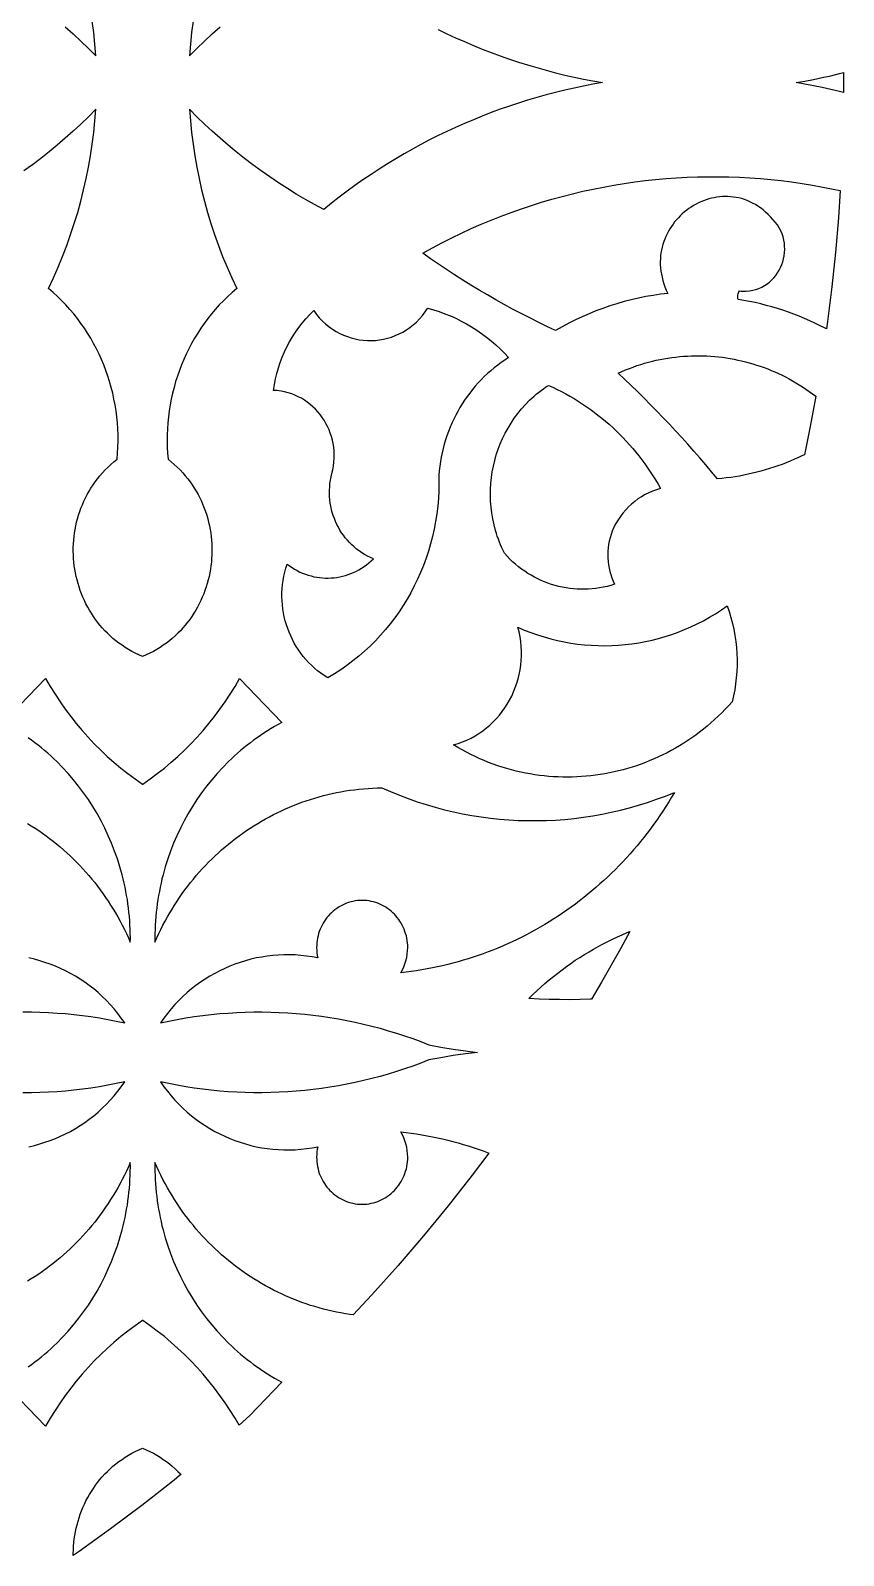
# Model space of a CAD drawing. Extents: x 1908 to 2928, y -299 to 721.
# Drawn here: x 2518.7 to 2602.6, y 59.5 to 216.8 of the extents above; entities that cross this region are included whole.
import ezdxf

# ---------------------------------------------------------------- set-up
doc = ezdxf.new("R2010")
doc.units = 0
doc.layers.add('BITMAP_LAYER', color=18, linetype='CONTINUOUS')

msp = doc.modelspace()

# ---------------------------------------------------------------- linework, layer by layer
at = {"layer": 'BITMAP_LAYER'}
for points in [[(2522.32, 217.16), (2523.13, 216.44), (2523.92, 215.7), (2524.71, 214.94), (2525.48, 214.17), (2525.38, 215.37), (2525.26, 216.57), (2525.11, 217.77)], [(2535.5, 217.77), (2535.35, 216.57), (2535.23, 215.37), (2535.13, 214.17), (2535.9, 214.94), (2536.68, 215.7), (2537.48, 216.44), (2538.29, 217.16)], [(2560.77, 216.9), (2561.67, 216.46), (2562.57, 216.04), (2563.48, 215.64), (2564.4, 215.25), (2565.32, 214.88), (2566.24, 214.52), (2567.17, 214.18), (2568.11, 213.85), (2569.05, 213.53), (2569.99, 213.24), (2570.94, 212.96), (2571.9, 212.69), (2572.85, 212.44), (2573.82, 212.2), (2574.78, 211.98), (2575.75, 211.78), (2576.73, 211.59), (2577.7, 211.42), (2576.73, 211.25), (2575.75, 211.06), (2574.78, 210.86), (2573.82, 210.64), (2572.85, 210.4), (2571.9, 210.15), (2570.94, 209.89), (2569.99, 209.61), (2569.05, 209.31), (2568.11, 209), (2567.17, 208.67), (2566.24, 208.32), (2565.32, 207.97), (2564.4, 207.59), (2563.48, 207.2), (2562.57, 206.8), (2561.67, 206.38), (2560.77, 205.95), (2559.89, 205.5), (2559, 205.03), (2558.13, 204.56), (2557.26, 204.06), (2556.39, 203.56), (2555.54, 203.03), (2554.69, 202.5), (2553.85, 201.95), (2553.02, 201.38), (2552.19, 200.8), (2551.38, 200.21), (2550.57, 199.6), (2549.77, 198.98), (2548.98, 198.34), (2548.02, 198.85), (2547.08, 199.38), (2546.15, 199.93), (2545.23, 200.5), (2544.32, 201.08), (2543.42, 201.69), (2542.54, 202.31), (2541.66, 202.95), (2540.8, 203.6), (2539.95, 204.28), (2539.12, 204.97), (2538.29, 205.68), (2537.48, 206.4), (2536.68, 207.14), (2535.9, 207.9), (2535.13, 208.68), (2535.23, 207.47), (2535.35, 206.27), (2535.5, 205.07), (2535.68, 203.88), (2535.89, 202.7), (2536.13, 201.52), (2536.39, 200.35), (2536.68, 199.18), (2537, 198.03), (2537.35, 196.88), (2537.72, 195.74), (2538.13, 194.61), (2538.55, 193.49), (2539.01, 192.38), (2539.49, 191.28), (2540, 190.19), (2539.53, 189.79), (2539.08, 189.37), (2538.64, 188.93), (2538.21, 188.49), (2537.8, 188.03), (2537.41, 187.56), (2537.03, 187.08), (2536.66, 186.59), (2536.31, 186.09), (2535.98, 185.58), (2535.66, 185.05), (2535.36, 184.52), (2535.07, 183.98), (2534.8, 183.43), (2534.55, 182.88), (2534.31, 182.31), (2534.09, 181.74), (2533.89, 181.16), (2533.7, 180.58), (2533.54, 179.99), (2533.39, 179.39), (2533.25, 178.79), (2533.14, 178.18), (2533.04, 177.57), (2532.96, 176.96), (2532.9, 176.34), (2532.86, 175.72), (2532.84, 175.09), (2532.83, 174.47), (2532.85, 173.84), (2532.88, 173.21), (2532.93, 172.58), (2533.26, 172.31), (2533.57, 172.04), (2533.87, 171.76), (2534.16, 171.47), (2534.44, 171.18), (2534.7, 170.88), (2534.95, 170.57), (2535.19, 170.25), (2535.41, 169.93), (2535.63, 169.6), (2535.83, 169.27), (2536.02, 168.93), (2536.2, 168.59), (2536.36, 168.24), (2536.52, 167.89), (2536.66, 167.54), (2536.79, 167.18), (2536.91, 166.82), (2537.01, 166.45), (2537.11, 166.09), (2537.19, 165.72), (2537.26, 165.35), (2537.32, 164.97), (2537.37, 164.6), (2537.41, 164.23), (2537.43, 163.85), (2537.45, 163.47), (2537.45, 163.1), (2537.44, 162.72), (2537.42, 162.35), (2537.39, 161.97), (2537.34, 161.6), (2537.29, 161.23), (2537.22, 160.86), (2537.15, 160.49), (2537.06, 160.13), (2536.96, 159.77), (2536.85, 159.41), (2536.73, 159.05), (2536.6, 158.7), (2536.46, 158.36), (2536.31, 158.01), (2536.14, 157.68), (2535.97, 157.34), (2535.78, 157.02), (2535.59, 156.69), (2535.38, 156.38), (2535.17, 156.07), (2534.94, 155.77), (2534.7, 155.47), (2534.45, 155.18), (2534.2, 154.9), (2533.93, 154.63), (2533.65, 154.36), (2533.36, 154.11), (2533.06, 153.86), (2532.75, 153.62), (2532.43, 153.39), (2532.1, 153.17), (2531.76, 152.96), (2531.41, 152.76), (2531.05, 152.58), (2530.68, 152.4), (2530.3, 152.24), (2529.92, 152.4), (2529.55, 152.58), (2529.19, 152.76), (2528.85, 152.96), (2528.51, 153.17), (2528.18, 153.39), (2527.86, 153.62), (2527.55, 153.86), (2527.25, 154.11), (2526.96, 154.36), (2526.68, 154.63), (2526.41, 154.9), (2526.15, 155.18), (2525.91, 155.47), (2525.67, 155.77), (2525.44, 156.07), (2525.23, 156.38), (2525.02, 156.69), (2524.82, 157.02), (2524.64, 157.34), (2524.46, 157.68), (2524.3, 158.01), (2524.15, 158.36), (2524.01, 158.7), (2523.88, 159.05), (2523.76, 159.41), (2523.65, 159.77), (2523.55, 160.13), (2523.46, 160.49), (2523.38, 160.86), (2523.32, 161.23), (2523.26, 161.6), (2523.22, 161.97), (2523.19, 162.35), (2523.17, 162.72), (2523.16, 163.1), (2523.16, 163.47), (2523.18, 163.85), (2523.2, 164.23), (2523.24, 164.6), (2523.29, 164.97), (2523.35, 165.35), (2523.42, 165.72), (2523.5, 166.09), (2523.59, 166.45), (2523.7, 166.82), (2523.82, 167.18), (2523.95, 167.54), (2524.09, 167.89), (2524.24, 168.24), (2524.41, 168.59), (2524.59, 168.93), (2524.78, 169.27), (2524.98, 169.6), (2525.19, 169.93), (2525.42, 170.25), (2525.66, 170.57), (2525.91, 170.88), (2526.17, 171.18), (2526.45, 171.47), (2526.74, 171.76), (2527.04, 172.04), (2527.35, 172.31), (2527.67, 172.58), (2527.73, 173.21), (2527.76, 173.84), (2527.78, 174.47), (2527.77, 175.09), (2527.75, 175.72), (2527.71, 176.34), (2527.65, 176.96), (2527.57, 177.57), (2527.47, 178.18), (2527.35, 178.79), (2527.22, 179.39), (2527.07, 179.99), (2526.9, 180.58), (2526.72, 181.16), (2526.52, 181.74), (2526.3, 182.31), (2526.06, 182.88), (2525.81, 183.43), (2525.54, 183.98), (2525.25, 184.52), (2524.95, 185.05), (2524.63, 185.58), (2524.3, 186.09), (2523.95, 186.59), (2523.58, 187.08), (2523.2, 187.56), (2522.81, 188.03), (2522.4, 188.49), (2521.97, 188.93), (2521.53, 189.37), (2521.08, 189.79), (2520.61, 190.19), (2521.12, 191.28), (2521.6, 192.38), (2522.05, 193.49), (2522.48, 194.61), (2522.88, 195.74), (2523.26, 196.88), (2523.61, 198.03), (2523.93, 199.18), (2524.22, 200.35), (2524.48, 201.52), (2524.72, 202.7), (2524.93, 203.88), (2525.11, 205.07), (2525.26, 206.27), (2525.38, 207.47), (2525.48, 208.68), (2524.71, 207.9), (2523.92, 207.14), (2523.13, 206.4), (2522.32, 205.68), (2521.49, 204.97), (2520.66, 204.28), (2519.81, 203.6), (2518.94, 202.95), (2518.07, 202.31)], [(2515.94, 145.44), (2520.31, 149.97), (2520.78, 149.15), (2521.28, 148.35), (2521.79, 147.57), (2522.33, 146.8), (2522.89, 146.05), (2523.47, 145.32), (2524.06, 144.61), (2524.68, 143.91), (2525.32, 143.24), (2525.98, 142.58), (2526.66, 141.94), (2527.35, 141.33), (2528.06, 140.74), (2528.79, 140.16), (2529.54, 139.61), (2530.3, 139.08), (2530.3, 139.08), (2530.3, 139.08), (2530.31, 139.08), (2530.31, 139.08), (2531.07, 139.61), (2531.82, 140.16), (2532.55, 140.74), (2533.26, 141.33), (2533.95, 141.94), (2534.63, 142.58), (2535.29, 143.24), (2535.92, 143.91), (2536.54, 144.61), (2537.14, 145.32), (2537.72, 146.05), (2538.28, 146.8), (2538.82, 147.57), (2539.33, 148.35), (2539.83, 149.15), (2540.3, 149.97), (2544.67, 145.44), (2544.29, 145.23), (2543.91, 145.02), (2543.54, 144.8), (2543.17, 144.57), (2542.81, 144.34), (2542.45, 144.1), (2542.1, 143.86), (2541.75, 143.61), (2541.41, 143.35), (2541.07, 143.09), (2540.74, 142.82), (2540.41, 142.54), (2540.09, 142.27), (2539.77, 141.98), (2539.46, 141.69), (2539.15, 141.4), (2538.56, 140.79), (2537.98, 140.17), (2537.43, 139.52), (2536.89, 138.86), (2536.39, 138.18), (2535.9, 137.48), (2535.44, 136.77), (2535, 136.04), (2534.59, 135.29), (2534.2, 134.54), (2533.83, 133.76), (2533.5, 132.98), (2533.18, 132.18), (2532.9, 131.37), (2532.64, 130.55), (2532.41, 129.72), (2532.3, 129.3), (2532.2, 128.87), (2532.11, 128.45), (2532.03, 128.02), (2531.95, 127.6), (2531.88, 127.17), (2531.81, 126.73), (2531.76, 126.3), (2531.71, 125.86), (2531.67, 125.43), (2531.63, 124.99), (2531.61, 124.55), (2531.59, 124.1), (2531.57, 123.66), (2531.57, 123.22), (2531.57, 122.77), (2531.77, 123.22), (2531.97, 123.66), (2532.18, 124.1), (2532.4, 124.53), (2532.63, 124.95), (2532.86, 125.38), (2533.1, 125.79), (2533.34, 126.2), (2533.6, 126.61), (2533.85, 127.01), (2534.12, 127.4), (2534.39, 127.79), (2534.67, 128.17), (2534.95, 128.55), (2535.24, 128.92), (2535.54, 129.29), (2535.84, 129.65), (2536.15, 130), (2536.46, 130.35), (2536.78, 130.69), (2537.1, 131.02), (2537.43, 131.35), (2537.77, 131.68), (2538.11, 131.99), (2538.45, 132.3), (2538.81, 132.6), (2539.16, 132.9), (2539.52, 133.19), (2539.89, 133.47), (2540.26, 133.75), (2540.63, 134.02), (2541.01, 134.28), (2541.39, 134.54), (2541.78, 134.79), (2542.17, 135.03), (2542.57, 135.27), (2542.97, 135.49), (2543.37, 135.71), (2543.78, 135.93), (2544.19, 136.13), (2544.61, 136.33), (2545.03, 136.52), (2545.45, 136.7), (2545.87, 136.88), (2546.3, 137.05), (2546.73, 137.21), (2547.17, 137.36), (2547.61, 137.5), (2548.05, 137.64), (2548.49, 137.77), (2548.94, 137.89), (2549.39, 138), (2549.84, 138.11), (2550.3, 138.2), (2550.75, 138.29), (2551.21, 138.37), (2551.67, 138.44), (2552.14, 138.5), (2552.6, 138.55), (2553.07, 138.6), (2553.54, 138.64), (2554.01, 138.66), (2554.48, 138.68), (2554.96, 138.69), (2555.86, 138.3), (2556.77, 137.93), (2557.68, 137.58), (2558.61, 137.26), (2559.53, 136.96), (2560.47, 136.69), (2561.41, 136.44), (2562.35, 136.22), (2563.29, 136.02), (2564.24, 135.84), (2565.2, 135.69), (2566.15, 135.57), (2567.11, 135.46), (2568.07, 135.39), (2569.03, 135.34), (2569.99, 135.31), (2570.95, 135.31), (2571.92, 135.33), (2572.88, 135.37), (2573.84, 135.44), (2574.8, 135.54), (2575.75, 135.66), (2576.71, 135.8), (2577.66, 135.97), (2578.61, 136.17), (2579.55, 136.39), (2580.49, 136.63), (2581.43, 136.9), (2582.36, 137.19), (2583.29, 137.51), (2584.21, 137.85), (2585.12, 138.21), (2584.83, 137.73), (2584.54, 137.24), (2584.24, 136.77), (2583.93, 136.3), (2583.62, 135.83), (2583.3, 135.37), (2582.98, 134.91), (2582.65, 134.47), (2582.32, 134.02), (2581.97, 133.58), (2581.63, 133.15), (2581.27, 132.72), (2580.92, 132.3), (2580.55, 131.89), (2580.18, 131.48), (2579.81, 131.07), (2579.43, 130.68), (2579.04, 130.29), (2578.65, 129.9), (2578.26, 129.52), (2577.85, 129.15), (2577.45, 128.78), (2577.04, 128.42), (2576.62, 128.07), (2576.2, 127.72), (2575.78, 127.38), (2575.35, 127.04), (2574.92, 126.71), (2574.48, 126.39), (2574.04, 126.08), (2573.59, 125.77), (2573.14, 125.47), (2572.68, 125.17), (2572.22, 124.88), (2571.76, 124.6), (2571.29, 124.33), (2570.82, 124.06), (2570.35, 123.8), (2569.87, 123.54), (2569.39, 123.3), (2568.9, 123.06), (2568.41, 122.83), (2567.92, 122.6), (2567.42, 122.38), (2566.92, 122.17), (2566.42, 121.97), (2565.91, 121.77), (2565.41, 121.58), (2564.89, 121.4), (2564.38, 121.23), (2563.86, 121.06), (2563.34, 120.91), (2562.82, 120.76), (2562.29, 120.61), (2561.77, 120.48), (2561.23, 120.35), (2560.7, 120.23), (2560.17, 120.12), (2559.63, 120.02), (2559.09, 119.92), (2558.55, 119.83), (2558, 119.76), (2557.46, 119.68), (2556.91, 119.62), (2557.08, 119.92), (2557.22, 120.22), (2557.35, 120.54), (2557.45, 120.86), (2557.53, 121.2), (2557.59, 121.53), (2557.62, 121.88), (2557.63, 122.22), (2557.63, 122.47), (2557.61, 122.72), (2557.58, 122.96), (2557.54, 123.2), (2557.49, 123.44), (2557.42, 123.67), (2557.35, 123.89), (2557.27, 124.11), (2557.17, 124.33), (2557.07, 124.54), (2556.95, 124.74), (2556.83, 124.94), (2556.7, 125.13), (2556.56, 125.32), (2556.41, 125.49), (2556.26, 125.66), (2556.1, 125.82), (2555.93, 125.97), (2555.75, 126.12), (2555.56, 126.26), (2555.37, 126.38), (2555.18, 126.5), (2554.97, 126.61), (2554.77, 126.7), (2554.55, 126.79), (2554.33, 126.87), (2554.11, 126.93), (2553.88, 126.99), (2553.65, 127.03), (2553.42, 127.06), (2553.18, 127.08), (2552.94, 127.09), (2552.7, 127.08), (2552.46, 127.06), (2552.22, 127.03), (2551.99, 126.99), (2551.76, 126.93), (2551.54, 126.87), (2551.32, 126.79), (2551.11, 126.7), (2550.9, 126.61), (2550.7, 126.5), (2550.5, 126.38), (2550.31, 126.26), (2550.13, 126.12), (2549.95, 125.97), (2549.78, 125.82), (2549.62, 125.66), (2549.46, 125.49), (2549.31, 125.32), (2549.17, 125.13), (2549.04, 124.94), (2548.92, 124.74), (2548.81, 124.54), (2548.7, 124.33), (2548.61, 124.11), (2548.52, 123.89), (2548.45, 123.67), (2548.39, 123.44), (2548.33, 123.2), (2548.29, 122.96), (2548.26, 122.72), (2548.25, 122.47), (2548.24, 122.22), (2548.25, 121.95), (2548.27, 121.68), (2548.3, 121.41), (2548.35, 121.15), (2547.77, 121.26), (2547.19, 121.35), (2546.61, 121.41), (2546.03, 121.46), (2545.45, 121.48), (2544.87, 121.48), (2544.29, 121.45), (2543.72, 121.41), (2543.15, 121.34), (2542.58, 121.25), (2542.02, 121.15), (2541.46, 121.02), (2540.91, 120.87), (2540.36, 120.7), (2539.82, 120.51), (2539.29, 120.31), (2538.77, 120.08), (2538.25, 119.83), (2537.74, 119.56), (2537.24, 119.28), (2536.75, 118.98), (2536.27, 118.65), (2535.8, 118.31), (2535.34, 117.96), (2534.9, 117.58), (2534.46, 117.19), (2534.04, 116.78), (2533.63, 116.35), (2533.24, 115.9), (2532.86, 115.44), (2532.5, 114.96), (2532.15, 114.47), (2533.01, 114.65), (2533.88, 114.82), (2534.75, 114.97), (2535.63, 115.1), (2536.5, 115.22), (2537.38, 115.32), (2538.25, 115.41), (2539.13, 115.47), (2540.01, 115.53), (2540.88, 115.56), (2541.76, 115.58), (2542.64, 115.58), (2543.52, 115.57), (2544.39, 115.54), (2545.27, 115.49), (2546.14, 115.42), (2547.01, 115.34), (2547.88, 115.25), (2548.75, 115.14), (2549.62, 115.01), (2550.49, 114.86), (2551.35, 114.7), (2552.21, 114.52), (2553.07, 114.33), (2553.92, 114.12), (2554.78, 113.9), (2555.62, 113.65), (2556.47, 113.4), (2557.31, 113.12), (2558.15, 112.83), (2558.98, 112.53), (2559.81, 112.2), (2561.06, 111.97), (2562.32, 111.76), (2563.58, 111.58), (2564.84, 111.42), (2563.58, 111.26), (2562.32, 111.08), (2561.06, 110.87), (2559.81, 110.63), (2558.98, 110.31), (2558.15, 110.01), (2557.31, 109.72), (2556.47, 109.44), (2555.62, 109.18), (2554.78, 108.94), (2553.92, 108.72), (2553.07, 108.51), (2552.21, 108.31), (2551.35, 108.14), (2550.49, 107.98), (2549.62, 107.83), (2548.75, 107.7), (2547.88, 107.59), (2547.01, 107.49), (2546.14, 107.41), (2545.27, 107.35), (2544.39, 107.3), (2543.52, 107.27), (2542.64, 107.26), (2541.76, 107.26), (2540.88, 107.28), (2540.01, 107.31), (2539.13, 107.36), (2538.25, 107.43), (2537.38, 107.52), (2536.5, 107.62), (2535.63, 107.73), (2534.75, 107.87), (2533.88, 108.02), (2533.01, 108.19), (2532.15, 108.37), (2532.5, 107.87), (2532.86, 107.4), (2533.24, 106.94), (2533.63, 106.49), (2534.04, 106.06), (2534.46, 105.65), (2534.9, 105.26), (2535.34, 104.88), (2535.8, 104.52), (2536.27, 104.18), (2536.75, 103.86), (2537.24, 103.56), (2537.74, 103.27), (2538.25, 103.01), (2538.77, 102.76), (2539.29, 102.53), (2539.82, 102.32), (2540.36, 102.14), (2540.91, 101.97), (2541.46, 101.82), (2542.02, 101.69), (2542.58, 101.58), (2543.15, 101.5), (2543.72, 101.43), (2544.29, 101.39), (2544.87, 101.36), (2545.45, 101.36), (2546.03, 101.38), (2546.61, 101.42), (2547.19, 101.49), (2547.77, 101.58), (2548.35, 101.69), (2548.3, 101.43), (2548.27, 101.16), (2548.25, 100.89), (2548.24, 100.62), (2548.25, 100.37), (2548.26, 100.12), (2548.29, 99.88), (2548.33, 99.64), (2548.39, 99.4), (2548.45, 99.17), (2548.52, 98.94), (2548.61, 98.72), (2548.7, 98.51), (2548.81, 98.3), (2548.92, 98.09), (2549.04, 97.9), (2549.17, 97.71), (2549.31, 97.52), (2549.46, 97.35), (2549.62, 97.18), (2549.78, 97.02), (2549.95, 96.86), (2550.13, 96.72), (2550.31, 96.58), (2550.5, 96.46), (2550.7, 96.34), (2550.9, 96.23), (2551.11, 96.13), (2551.32, 96.05), (2551.54, 95.97), (2551.76, 95.91), (2551.99, 95.85), (2552.22, 95.81), (2552.46, 95.78), (2552.7, 95.76), (2552.94, 95.75), (2553.18, 95.76), (2553.42, 95.78), (2553.65, 95.81), (2553.88, 95.85), (2554.11, 95.91), (2554.33, 95.97), (2554.55, 96.05), (2554.77, 96.13), (2554.97, 96.23), (2555.18, 96.34), (2555.37, 96.46), (2555.56, 96.58), (2555.75, 96.72), (2555.93, 96.86), (2556.1, 97.02), (2556.26, 97.18), (2556.41, 97.35), (2556.56, 97.52), (2556.7, 97.71), (2556.83, 97.9), (2556.95, 98.09), (2557.07, 98.3), (2557.17, 98.51), (2557.27, 98.72), (2557.35, 98.94), (2557.42, 99.17), (2557.49, 99.4), (2557.54, 99.64), (2557.58, 99.88), (2557.61, 100.12), (2557.63, 100.37), (2557.63, 100.62), (2557.62, 100.96), (2557.59, 101.3), (2557.53, 101.64), (2557.45, 101.97), (2557.35, 102.3), (2557.22, 102.62), (2557.08, 102.92), (2556.91, 103.22), (2557.46, 103.15), (2558, 103.08), (2558.55, 103), (2559.09, 102.92), (2559.63, 102.82), (2560.17, 102.72), (2560.7, 102.61), (2561.23, 102.49), (2561.77, 102.36), (2562.29, 102.23), (2562.82, 102.08), (2563.34, 101.93), (2563.86, 101.77), (2564.38, 101.61), (2564.89, 101.44), (2565.41, 101.25), (2565.91, 101.07), (2566, 101.03), (2564.29, 98.76), (2561.81, 95.6), (2559.26, 92.49), (2556.64, 89.43), (2553.95, 86.43), (2552, 84.36), (2551.67, 84.4), (2551.21, 84.47), (2550.75, 84.55), (2550.3, 84.64), (2549.84, 84.73), (2549.39, 84.84), (2548.94, 84.95), (2548.49, 85.07), (2548.05, 85.2), (2547.61, 85.33), (2547.17, 85.48), (2546.73, 85.63), (2546.3, 85.79), (2545.87, 85.96), (2545.45, 86.13), (2545.03, 86.32), (2544.61, 86.51), (2544.19, 86.71), (2543.78, 86.91), (2543.37, 87.12), (2542.97, 87.35), (2542.57, 87.57), (2542.17, 87.81), (2541.78, 88.05), (2541.39, 88.3), (2541.01, 88.55), (2540.63, 88.82), (2540.26, 89.09), (2539.89, 89.36), (2539.52, 89.65), (2539.16, 89.94), (2538.81, 90.23), (2538.45, 90.54), (2538.11, 90.85), (2537.77, 91.16), (2537.43, 91.49), (2537.1, 91.81), (2536.78, 92.15), (2536.46, 92.49), (2536.15, 92.84), (2535.84, 93.19), (2535.54, 93.55), (2535.24, 93.92), (2534.95, 94.29), (2534.67, 94.67), (2534.39, 95.05), (2534.12, 95.44), (2533.85, 95.83), (2533.6, 96.23), (2533.34, 96.64), (2533.1, 97.05), (2532.86, 97.46), (2532.63, 97.88), (2532.4, 98.31), (2532.18, 98.74), (2531.97, 99.18), (2531.77, 99.62), (2531.57, 100.07), (2531.57, 99.62), (2531.57, 99.18), (2531.59, 98.73), (2531.61, 98.29), (2531.63, 97.85), (2531.67, 97.41), (2531.71, 96.98), (2531.76, 96.54), (2531.81, 96.11), (2531.88, 95.67), (2531.95, 95.24), (2532.03, 94.81), (2532.11, 94.39), (2532.2, 93.96), (2532.3, 93.54), (2532.41, 93.12), (2532.64, 92.29), (2532.9, 91.47), (2533.18, 90.66), (2533.5, 89.86), (2533.83, 89.08), (2534.2, 88.3), (2534.59, 87.54), (2535, 86.8), (2535.44, 86.07), (2535.9, 85.36), (2536.39, 84.66), (2536.89, 83.98), (2537.43, 83.32), (2537.98, 82.67), (2538.56, 82.05), (2539.15, 81.44), (2539.46, 81.15), (2539.77, 80.86), (2540.09, 80.57), (2540.41, 80.29), (2540.74, 80.02), (2541.07, 79.75), (2541.41, 79.49), (2541.75, 79.23), (2542.1, 78.98), (2542.45, 78.74), (2542.81, 78.5), (2543.17, 78.27), (2543.54, 78.04), (2543.91, 77.82), (2544.29, 77.6), (2544.67, 77.4), (2541.36, 73.97), (2540.24, 72.97), (2539.83, 73.69), (2539.33, 74.49), (2538.82, 75.27), (2538.28, 76.04), (2537.72, 76.79), (2537.14, 77.52), (2536.54, 78.23), (2535.92, 78.93), (2535.29, 79.6), (2534.63, 80.26), (2533.95, 80.89), (2533.26, 81.51), (2532.55, 82.1), (2531.82, 82.68), (2531.07, 83.23), (2530.31, 83.75), (2530.31, 83.75), (2530.3, 83.75), (2530.3, 83.75), (2530.3, 83.75), (2529.54, 83.23), (2528.79, 82.68), (2528.06, 82.1), (2527.35, 81.51), (2526.66, 80.89), (2525.98, 80.26), (2525.32, 79.6), (2524.68, 78.93), (2524.06, 78.23), (2523.47, 77.52), (2522.89, 76.79), (2522.33, 76.04), (2521.79, 75.27), (2521.28, 74.49), (2520.78, 73.69), (2520.31, 72.87), (2515.94, 77.4)], [(2518.44, 135.03), (2518.83, 134.79), (2519.22, 134.54), (2519.6, 134.28), (2519.98, 134.02), (2520.35, 133.75), (2520.72, 133.47), (2521.09, 133.19), (2521.45, 132.9), (2521.8, 132.6), (2522.15, 132.3), (2522.5, 131.99), (2522.84, 131.68), (2523.17, 131.35), (2523.5, 131.02), (2523.83, 130.69), (2524.15, 130.35), (2524.46, 130), (2524.77, 129.65), (2525.07, 129.29), (2525.37, 128.92), (2525.66, 128.55), (2525.94, 128.17), (2526.22, 127.79), (2526.49, 127.4), (2526.75, 127.01), (2527.01, 126.61), (2527.26, 126.2), (2527.51, 125.79), (2527.75, 125.38), (2527.98, 124.95), (2528.21, 124.53), (2528.42, 124.1), (2528.63, 123.66), (2528.84, 123.22), (2529.03, 122.77), (2529.04, 123.22), (2529.03, 123.66), (2529.02, 124.1), (2529, 124.55), (2528.98, 124.99), (2528.94, 125.43), (2528.9, 125.86), (2528.85, 126.3), (2528.79, 126.73), (2528.73, 127.17), (2528.66, 127.6), (2528.58, 128.02), (2528.5, 128.45), (2528.41, 128.87), (2528.31, 129.3), (2528.2, 129.72), (2527.97, 130.55), (2527.71, 131.37), (2527.42, 132.18), (2527.11, 132.98), (2526.77, 133.76), (2526.41, 134.54), (2526.02, 135.29), (2525.61, 136.04), (2525.17, 136.77), (2524.71, 137.48), (2524.22, 138.18), (2523.71, 138.86), (2523.18, 139.52), (2522.63, 140.17), (2522.05, 140.79), (2521.45, 141.4), (2521.15, 141.69), (2520.83, 141.98), (2520.52, 142.27), (2520.19, 142.54), (2519.87, 142.82), (2519.53, 143.09), (2519.2, 143.35), (2518.85, 143.61), (2518.51, 143.86)], [(2517.97, 115.58), (2518.85, 115.58), (2519.72, 115.56), (2520.6, 115.53), (2521.48, 115.47), (2522.35, 115.41), (2523.23, 115.32), (2524.11, 115.22), (2524.98, 115.1), (2525.85, 114.97), (2526.72, 114.82), (2527.59, 114.65), (2528.46, 114.47), (2528.11, 114.96), (2527.75, 115.44), (2527.37, 115.9), (2526.97, 116.35), (2526.57, 116.78), (2526.14, 117.19), (2525.71, 117.58), (2525.26, 117.96), (2524.81, 118.31), (2524.34, 118.65), (2523.86, 118.98), (2523.37, 119.28), (2522.87, 119.56), (2522.36, 119.83), (2521.84, 120.08), (2521.32, 120.31), (2520.78, 120.51), (2520.24, 120.7), (2519.7, 120.87), (2519.15, 121.02), (2518.59, 121.15)], [(2518.59, 101.69), (2519.15, 101.82), (2519.7, 101.97), (2520.24, 102.14), (2520.78, 102.32), (2521.32, 102.53), (2521.84, 102.76), (2522.36, 103.01), (2522.87, 103.27), (2523.37, 103.56), (2523.86, 103.86), (2524.34, 104.18), (2524.81, 104.52), (2525.26, 104.88), (2525.71, 105.26), (2526.14, 105.65), (2526.57, 106.06), (2526.97, 106.49), (2527.37, 106.94), (2527.75, 107.4), (2528.11, 107.87), (2528.46, 108.37), (2527.59, 108.19), (2526.72, 108.02), (2525.85, 107.87), (2524.98, 107.73), (2524.11, 107.62), (2523.23, 107.52), (2522.35, 107.43), (2521.48, 107.36), (2520.6, 107.31), (2519.72, 107.28), (2518.85, 107.26), (2517.97, 107.26)], [(2518.51, 78.98), (2518.85, 79.23), (2519.2, 79.49), (2519.53, 79.75), (2519.87, 80.02), (2520.19, 80.29), (2520.52, 80.57), (2520.83, 80.86), (2521.15, 81.15), (2521.45, 81.44), (2522.05, 82.05), (2522.63, 82.67), (2523.18, 83.32), (2523.71, 83.98), (2524.22, 84.66), (2524.71, 85.36), (2525.17, 86.07), (2525.61, 86.8), (2526.02, 87.54), (2526.41, 88.3), (2526.77, 89.08), (2527.11, 89.86), (2527.42, 90.66), (2527.71, 91.47), (2527.97, 92.29), (2528.2, 93.12), (2528.31, 93.54), (2528.41, 93.96), (2528.5, 94.39), (2528.58, 94.81), (2528.66, 95.24), (2528.73, 95.67), (2528.79, 96.11), (2528.85, 96.54), (2528.9, 96.98), (2528.94, 97.41), (2528.98, 97.85), (2529, 98.29), (2529.02, 98.73), (2529.03, 99.18), (2529.04, 99.62), (2529.03, 100.07), (2528.84, 99.62), (2528.63, 99.18), (2528.42, 98.74), (2528.21, 98.31), (2527.98, 97.88), (2527.75, 97.46), (2527.51, 97.05), (2527.26, 96.64), (2527.01, 96.23), (2526.75, 95.83), (2526.49, 95.44), (2526.22, 95.05), (2525.94, 94.67), (2525.66, 94.29), (2525.37, 93.92), (2525.07, 93.55), (2524.77, 93.19), (2524.46, 92.84), (2524.15, 92.49), (2523.83, 92.15), (2523.5, 91.81), (2523.17, 91.49), (2522.84, 91.16), (2522.5, 90.85), (2522.15, 90.54), (2521.8, 90.23), (2521.45, 89.94), (2521.09, 89.65), (2520.72, 89.36), (2520.35, 89.09), (2519.98, 88.82), (2519.6, 88.55), (2519.22, 88.3), (2518.83, 88.05), (2518.44, 87.81)]]:
    msp.add_lwpolyline(points, dxfattribs=at)
for points in [[(2602.55, 211.42), (2602.54, 210.39), (2602.13, 210.5), (2601.24, 210.71), (2600.35, 210.91), (2599.46, 211.09), (2598.57, 211.26), (2597.67, 211.42), (2598.57, 211.58), (2599.46, 211.75), (2600.35, 211.93), (2601.24, 212.13), (2602.13, 212.34), (2602.54, 212.45)], [(2589.67, 201.71), (2590.75, 201.69), (2591.83, 201.65), (2592.91, 201.59), (2593.99, 201.52), (2595.06, 201.42), (2596.14, 201.31), (2597.21, 201.17), (2598.28, 201.02), (2599.35, 200.85), (2600.42, 200.65), (2601.48, 200.44), (2602.21, 200.28), (2602.03, 197.46), (2601.72, 193.91), (2601.35, 190.35), (2600.9, 186.77), (2600.79, 186.01), (2600.67, 186.08), (2600.14, 186.35), (2599.61, 186.61), (2599.07, 186.86), (2598.53, 187.1), (2597.98, 187.33), (2597.43, 187.55), (2596.87, 187.75), (2596.31, 187.94), (2595.74, 188.13), (2595.17, 188.3), (2594.6, 188.45), (2594.03, 188.6), (2593.44, 188.73), (2592.86, 188.85), (2592.27, 188.96), (2591.69, 189.06), (2591.67, 189.17), (2591.66, 189.29), (2591.66, 189.4), (2591.67, 189.51), (2591.7, 189.63), (2591.73, 189.73), (2591.77, 189.84), (2591.82, 189.94), (2592, 189.92), (2592.18, 189.91), (2592.53, 189.92), (2592.88, 189.95), (2593.21, 190), (2593.53, 190.09), (2593.83, 190.2), (2594.13, 190.33), (2594.41, 190.48), (2594.67, 190.66), (2594.92, 190.85), (2595.16, 191.07), (2595.37, 191.3), (2595.57, 191.54), (2595.76, 191.8), (2595.92, 192.07), (2596.07, 192.35), (2596.19, 192.65), (2596.3, 192.95), (2596.38, 193.26), (2596.44, 193.57), (2596.48, 193.89), (2596.5, 194.21), (2596.49, 194.54), (2596.46, 194.86), (2596.41, 195.18), (2596.33, 195.5), (2596.22, 195.82), (2596.09, 196.13), (2595.93, 196.44), (2595.74, 196.74), (2595.52, 197.03), (2595.27, 197.31), (2595.03, 197.58), (2594.78, 197.83), (2594.53, 198.07), (2594.27, 198.29), (2594.01, 198.49), (2593.74, 198.68), (2593.47, 198.84), (2593.19, 199), (2592.91, 199.13), (2592.63, 199.25), (2592.35, 199.36), (2592.07, 199.45), (2591.78, 199.52), (2591.5, 199.58), (2591.21, 199.62), (2590.92, 199.65), (2590.64, 199.67), (2590.35, 199.67), (2590.07, 199.66), (2589.78, 199.64), (2589.5, 199.6), (2589.22, 199.55), (2588.94, 199.49), (2588.67, 199.42), (2588.4, 199.33), (2588.13, 199.24), (2587.86, 199.13), (2587.6, 199.01), (2587.35, 198.88), (2587.1, 198.74), (2586.86, 198.59), (2586.62, 198.43), (2586.39, 198.26), (2586.16, 198.08), (2585.94, 197.89), (2585.73, 197.69), (2585.53, 197.49), (2585.34, 197.27), (2585.15, 197.05), (2584.98, 196.82), (2584.81, 196.58), (2584.65, 196.34), (2584.5, 196.09), (2584.37, 195.83), (2584.24, 195.56), (2584.13, 195.29), (2584.03, 195.02), (2583.93, 194.73), (2583.86, 194.45), (2583.79, 194.15), (2583.74, 193.86), (2583.7, 193.56), (2583.68, 193.25), (2583.67, 192.94), (2583.67, 192.63), (2583.69, 192.31), (2583.73, 191.99), (2583.78, 191.66), (2583.85, 191.34), (2583.93, 191.01), (2584.03, 190.68), (2584.15, 190.35), (2584.29, 190.01), (2584.44, 189.68), (2583.68, 189.59), (2582.92, 189.48), (2582.17, 189.35), (2581.42, 189.2), (2580.68, 189.03), (2579.94, 188.84), (2579.2, 188.62), (2578.47, 188.39), (2577.75, 188.14), (2577.03, 187.88), (2576.32, 187.59), (2575.62, 187.28), (2574.92, 186.95), (2574.23, 186.61), (2573.55, 186.24), (2572.88, 185.86), (2571.99, 186.28), (2571.09, 186.71), (2570.21, 187.15), (2569.32, 187.61), (2568.45, 188.07), (2567.58, 188.54), (2566.71, 189.02), (2565.85, 189.52), (2565, 190.02), (2564.15, 190.54), (2563.3, 191.06), (2562.47, 191.6), (2561.63, 192.14), (2560.81, 192.7), (2559.99, 193.26), (2559.18, 193.84), (2560.17, 194.38), (2561.16, 194.91), (2562.17, 195.41), (2563.18, 195.9), (2564.19, 196.37), (2565.21, 196.81), (2566.24, 197.24), (2567.27, 197.65), (2568.31, 198.04), (2569.35, 198.4), (2570.39, 198.75), (2571.44, 199.08), (2572.5, 199.39), (2573.55, 199.68), (2574.61, 199.95), (2575.68, 200.21), (2576.74, 200.44), (2577.81, 200.65), (2578.88, 200.84), (2579.96, 201.02), (2581.03, 201.17), (2582.11, 201.31), (2583.19, 201.42), (2584.26, 201.52), (2585.34, 201.6), (2586.43, 201.65), (2587.51, 201.69), (2588.59, 201.71)], [(2560.3, 188), (2560.89, 187.81), (2561.47, 187.59), (2562.04, 187.36), (2562.6, 187.11), (2563.15, 186.83), (2563.69, 186.54), (2564.22, 186.22), (2564.74, 185.89), (2565.25, 185.54), (2565.74, 185.17), (2566.23, 184.79), (2566.7, 184.38), (2567.16, 183.96), (2567.6, 183.52), (2568.03, 183.06), (2567.65, 182.81), (2567.27, 182.55), (2566.91, 182.28), (2566.55, 182), (2566.2, 181.71), (2565.86, 181.41), (2565.53, 181.1), (2565.21, 180.78), (2564.9, 180.45), (2564.6, 180.11), (2564.31, 179.76), (2564.03, 179.4), (2563.76, 179.04), (2563.5, 178.67), (2563.25, 178.29), (2563.02, 177.9), (2562.79, 177.51), (2562.58, 177.11), (2562.37, 176.7), (2562.18, 176.29), (2562, 175.87), (2561.83, 175.44), (2561.68, 175.01), (2561.53, 174.58), (2561.4, 174.14), (2561.28, 173.69), (2561.18, 173.24), (2561.08, 172.79), (2561, 172.33), (2560.94, 171.87), (2560.88, 171.4), (2560.84, 170.93), (2560.85, 170.13), (2560.84, 169.32), (2560.79, 168.52), (2560.72, 167.73), (2560.63, 166.94), (2560.51, 166.16), (2560.36, 165.38), (2560.19, 164.62), (2559.99, 163.86), (2559.77, 163.11), (2559.53, 162.37), (2559.26, 161.63), (2558.96, 160.91), (2558.65, 160.21), (2558.31, 159.51), (2557.95, 158.82), (2557.57, 158.15), (2557.16, 157.49), (2556.74, 156.85), (2556.29, 156.22), (2555.82, 155.6), (2555.33, 155.01), (2554.82, 154.43), (2554.3, 153.86), (2553.75, 153.32), (2553.18, 152.79), (2552.59, 152.28), (2551.99, 151.79), (2551.37, 151.32), (2550.73, 150.87), (2550.07, 150.45), (2549.39, 150.04), (2549.03, 150.27), (2548.68, 150.51), (2548.34, 150.77), (2548.02, 151.04), (2547.71, 151.33), (2547.42, 151.62), (2547.14, 151.93), (2546.87, 152.25), (2546.61, 152.58), (2546.38, 152.91), (2546.15, 153.26), (2545.94, 153.62), (2545.75, 153.99), (2545.57, 154.36), (2545.41, 154.74), (2545.26, 155.13), (2545.13, 155.52), (2545.01, 155.92), (2544.91, 156.32), (2544.83, 156.73), (2544.76, 157.14), (2544.71, 157.56), (2544.68, 157.98), (2544.66, 158.4), (2544.67, 158.82), (2544.69, 159.24), (2544.73, 159.67), (2544.78, 160.09), (2544.86, 160.51), (2544.95, 160.93), (2545.06, 161.35), (2545.19, 161.77), (2545.45, 161.58), (2545.71, 161.4), (2545.97, 161.24), (2546.25, 161.09), (2546.52, 160.95), (2546.8, 160.83), (2547.09, 160.72), (2547.38, 160.62), (2547.67, 160.54), (2547.96, 160.47), (2548.25, 160.41), (2548.55, 160.37), (2548.85, 160.34), (2549.15, 160.33), (2549.44, 160.33), (2549.74, 160.34), (2550.04, 160.36), (2550.34, 160.4), (2550.63, 160.45), (2550.92, 160.52), (2551.21, 160.59), (2551.5, 160.68), (2551.78, 160.79), (2552.06, 160.91), (2552.34, 161.04), (2552.61, 161.18), (2552.87, 161.34), (2553.13, 161.51), (2553.38, 161.69), (2553.63, 161.88), (2553.87, 162.09), (2554.1, 162.31), (2553.79, 162.45), (2553.48, 162.6), (2553.19, 162.76), (2552.9, 162.93), (2552.63, 163.12), (2552.36, 163.32), (2552.11, 163.53), (2551.87, 163.75), (2551.63, 163.98), (2551.41, 164.22), (2551.2, 164.48), (2551, 164.74), (2550.82, 165), (2550.64, 165.28), (2550.48, 165.57), (2550.33, 165.86), (2550.19, 166.16), (2550.07, 166.46), (2549.96, 166.77), (2549.86, 167.09), (2549.77, 167.41), (2549.7, 167.73), (2549.65, 168.06), (2549.61, 168.39), (2549.58, 168.73), (2549.57, 169.06), (2549.57, 169.4), (2549.59, 169.74), (2549.62, 170.08), (2549.67, 170.43), (2549.74, 170.77), (2549.82, 171.11), (2549.92, 171.5), (2549.99, 171.9), (2550.03, 172.29), (2550.06, 172.68), (2550.06, 173.06), (2550.04, 173.44), (2550.01, 173.82), (2549.95, 174.19), (2549.87, 174.56), (2549.77, 174.92), (2549.65, 175.27), (2549.52, 175.62), (2549.37, 175.96), (2549.2, 176.28), (2549.01, 176.6), (2548.81, 176.9), (2548.59, 177.2), (2548.36, 177.48), (2548.11, 177.74), (2547.85, 178), (2547.57, 178.24), (2547.28, 178.46), (2546.98, 178.67), (2546.67, 178.86), (2546.35, 179.03), (2546.01, 179.18), (2545.67, 179.32), (2545.31, 179.44), (2544.94, 179.53), (2544.57, 179.6), (2544.19, 179.66), (2543.8, 179.68), (2543.89, 180.27), (2544, 180.86), (2544.14, 181.43), (2544.3, 182), (2544.49, 182.55), (2544.7, 183.1), (2544.93, 183.64), (2545.18, 184.17), (2545.45, 184.68), (2545.75, 185.19), (2546.06, 185.68), (2546.4, 186.16), (2546.76, 186.62), (2547.13, 187.06), (2547.53, 187.49), (2547.94, 187.91), (2548.08, 187.71), (2548.22, 187.52), (2548.37, 187.34), (2548.52, 187.17), (2548.84, 186.83), (2549.17, 186.53), (2549.52, 186.24), (2549.87, 185.99), (2550.24, 185.76), (2550.62, 185.55), (2551.01, 185.37), (2551.41, 185.22), (2551.81, 185.09), (2552.22, 184.98), (2552.64, 184.9), (2553.05, 184.85), (2553.47, 184.82), (2553.89, 184.82), (2554.31, 184.84), (2554.73, 184.89), (2555.14, 184.96), (2555.55, 185.06), (2555.96, 185.18), (2556.35, 185.33), (2556.74, 185.5), (2557.13, 185.7), (2557.5, 185.92), (2557.86, 186.17), (2558.2, 186.44), (2558.54, 186.73), (2558.86, 187.06), (2559.16, 187.4), (2559.44, 187.77), (2559.58, 187.97), (2559.71, 188.17)], [(2588.08, 183.24), (2588.48, 183.23), (2588.88, 183.21), (2589.28, 183.17), (2589.68, 183.13), (2590.08, 183.09), (2590.48, 183.03), (2590.87, 182.97), (2591.27, 182.89), (2591.66, 182.81), (2592.05, 182.72), (2592.44, 182.63), (2592.83, 182.52), (2593.22, 182.41), (2593.6, 182.29), (2593.98, 182.17), (2594.36, 182.03), (2594.74, 181.89), (2595.11, 181.74), (2595.48, 181.58), (2595.85, 181.41), (2596.22, 181.24), (2596.58, 181.06), (2596.94, 180.87), (2597.29, 180.67), (2597.65, 180.47), (2598, 180.25), (2598.34, 180.03), (2598.68, 179.81), (2599.02, 179.57), (2599.36, 179.33), (2599.69, 179.08), (2599.7, 179.07), (2599.12, 175.95), (2598.52, 173.05), (2598.32, 172.95), (2597.91, 172.75), (2597.49, 172.57), (2597.07, 172.39), (2596.65, 172.21), (2596.22, 172.05), (2595.79, 171.89), (2595.36, 171.75), (2594.93, 171.61), (2594.49, 171.47), (2594.05, 171.35), (2593.61, 171.23), (2593.17, 171.13), (2592.72, 171.03), (2592.28, 170.93), (2591.83, 170.85), (2591.38, 170.77), (2590.93, 170.71), (2590.47, 170.65), (2590.02, 170.6), (2589.56, 170.55), (2588.96, 171.28), (2588.36, 172), (2587.75, 172.71), (2587.13, 173.41), (2586.51, 174.12), (2585.88, 174.81), (2585.25, 175.5), (2584.61, 176.19), (2583.97, 176.86), (2583.32, 177.54), (2582.67, 178.2), (2582.01, 178.87), (2581.34, 179.52), (2580.67, 180.17), (2579.99, 180.82), (2579.31, 181.46), (2579.7, 181.63), (2580.08, 181.79), (2580.48, 181.94), (2580.87, 182.09), (2581.26, 182.23), (2581.66, 182.35), (2582.05, 182.47), (2582.45, 182.59), (2582.85, 182.69), (2583.25, 182.78), (2583.65, 182.87), (2584.05, 182.94), (2584.45, 183.01), (2584.85, 183.07), (2585.26, 183.12), (2585.66, 183.16), (2586.06, 183.2), (2586.47, 183.22), (2586.87, 183.24), (2587.27, 183.25), (2587.68, 183.25)], [(2572.6, 180), (2573.05, 179.78), (2573.49, 179.56), (2573.93, 179.32), (2574.36, 179.08), (2574.79, 178.83), (2575.22, 178.57), (2575.63, 178.3), (2576.04, 178.02), (2576.45, 177.74), (2576.85, 177.44), (2577.24, 177.14), (2577.63, 176.83), (2578.01, 176.51), (2578.39, 176.19), (2578.76, 175.86), (2579.12, 175.51), (2579.47, 175.17), (2579.82, 174.81), (2580.16, 174.45), (2580.5, 174.08), (2580.83, 173.7), (2581.15, 173.31), (2581.46, 172.92), (2581.77, 172.52), (2582.06, 172.12), (2582.35, 171.71), (2582.64, 171.29), (2582.91, 170.87), (2583.18, 170.44), (2583.44, 170), (2583.69, 169.56), (2583.27, 169.43), (2582.87, 169.29), (2582.48, 169.12), (2582.1, 168.93), (2581.73, 168.71), (2581.37, 168.48), (2581.03, 168.23), (2580.7, 167.96), (2580.39, 167.66), (2580.1, 167.35), (2579.82, 167.03), (2579.56, 166.69), (2579.31, 166.33), (2579.09, 165.95), (2578.89, 165.56), (2578.7, 165.16), (2578.59, 164.83), (2578.49, 164.49), (2578.41, 164.14), (2578.34, 163.8), (2578.3, 163.45), (2578.27, 163.1), (2578.26, 162.75), (2578.26, 162.4), (2578.29, 162.05), (2578.33, 161.7), (2578.39, 161.36), (2578.46, 161.02), (2578.56, 160.68), (2578.67, 160.34), (2578.8, 160.01), (2578.94, 159.69), (2578.56, 159.57), (2578.18, 159.47), (2577.79, 159.38), (2577.41, 159.31), (2577.02, 159.25), (2576.64, 159.21), (2576.25, 159.18), (2575.86, 159.17), (2575.48, 159.17), (2575.09, 159.18), (2574.71, 159.21), (2574.33, 159.25), (2573.95, 159.31), (2573.57, 159.38), (2573.2, 159.46), (2572.83, 159.56), (2572.46, 159.67), (2572.09, 159.8), (2571.74, 159.93), (2571.38, 160.08), (2571.03, 160.25), (2570.69, 160.42), (2570.35, 160.61), (2570.01, 160.81), (2569.69, 161.03), (2569.37, 161.26), (2569.06, 161.5), (2568.75, 161.75), (2568.45, 162.01), (2568.16, 162.29), (2567.88, 162.58), (2567.61, 162.88), (2567.47, 163.17), (2567.34, 163.46), (2567.21, 163.75), (2567.09, 164.04), (2566.98, 164.34), (2566.87, 164.63), (2566.78, 164.93), (2566.69, 165.23), (2566.53, 165.83), (2566.4, 166.43), (2566.29, 167.04), (2566.22, 167.65), (2566.17, 168.26), (2566.15, 168.87), (2566.16, 169.48), (2566.2, 170.08), (2566.26, 170.68), (2566.35, 171.28), (2566.46, 171.88), (2566.6, 172.46), (2566.76, 173.04), (2566.96, 173.61), (2567.17, 174.17), (2567.41, 174.73), (2567.68, 175.27), (2567.97, 175.8), (2568.28, 176.31), (2568.62, 176.81), (2568.98, 177.3), (2569.36, 177.77), (2569.77, 178.22), (2570.2, 178.66), (2570.66, 179.08), (2570.89, 179.28), (2571.13, 179.47), (2571.38, 179.66), (2571.63, 179.85), (2571.88, 180.03), (2572.15, 180.2)], [(2590.77, 156.87), (2590.95, 156.26), (2591.11, 155.65), (2591.25, 155.04), (2591.36, 154.42), (2591.45, 153.8), (2591.52, 153.18), (2591.56, 152.56), (2591.58, 151.93), (2591.58, 151.3), (2591.55, 150.68), (2591.5, 150.05), (2591.43, 149.43), (2591.34, 148.8), (2591.22, 148.18), (2591.07, 147.57), (2590.73, 147.18), (2590.37, 146.81), (2590.01, 146.44), (2589.64, 146.08), (2589.27, 145.73), (2588.89, 145.4), (2588.5, 145.07), (2588.11, 144.75), (2587.72, 144.44), (2587.32, 144.14), (2586.91, 143.85), (2586.5, 143.57), (2586.08, 143.3), (2585.66, 143.04), (2585.23, 142.79), (2584.8, 142.55), (2584.37, 142.32), (2583.93, 142.1), (2583.49, 141.89), (2583.04, 141.69), (2582.59, 141.5), (2582.14, 141.31), (2581.69, 141.14), (2581.23, 140.98), (2580.77, 140.83), (2580.3, 140.69), (2579.84, 140.56), (2579.37, 140.44), (2578.9, 140.33), (2578.42, 140.23), (2577.95, 140.14), (2577.47, 140.06), (2576.99, 140), (2576.51, 139.94), (2576.03, 139.89), (2575.55, 139.85), (2575.07, 139.82), (2574.59, 139.81), (2574.1, 139.8), (2573.62, 139.8), (2573.14, 139.82), (2572.65, 139.84), (2572.17, 139.88), (2571.69, 139.93), (2571.2, 139.98), (2570.72, 140.05), (2570.24, 140.13), (2569.76, 140.22), (2569.28, 140.32), (2568.8, 140.43), (2568.33, 140.55), (2567.85, 140.68), (2567.38, 140.82), (2566.91, 140.98), (2566.44, 141.14), (2565.97, 141.32), (2565.51, 141.5), (2565.05, 141.7), (2564.59, 141.91), (2564.13, 142.13), (2563.68, 142.36), (2563.23, 142.6), (2562.79, 142.85), (2562.34, 143.12), (2562.82, 143.26), (2563.28, 143.43), (2563.72, 143.61), (2564.16, 143.82), (2564.58, 144.06), (2564.98, 144.31), (2565.37, 144.58), (2565.74, 144.87), (2566.1, 145.17), (2566.44, 145.49), (2566.77, 145.83), (2567.08, 146.19), (2567.37, 146.56), (2567.64, 146.94), (2567.9, 147.33), (2568.13, 147.74), (2568.35, 148.16), (2568.54, 148.59), (2568.72, 149.03), (2568.88, 149.48), (2569.01, 149.93), (2569.13, 150.39), (2569.22, 150.86), (2569.29, 151.34), (2569.33, 151.82), (2569.36, 152.31), (2569.36, 152.79), (2569.33, 153.29), (2569.28, 153.78), (2569.21, 154.27), (2569.11, 154.77), (2568.99, 155.26), (2569.65, 154.97), (2570.33, 154.71), (2571, 154.47), (2571.69, 154.25), (2572.37, 154.06), (2573.06, 153.89), (2573.76, 153.74), (2574.45, 153.62), (2575.15, 153.52), (2575.85, 153.44), (2576.55, 153.39), (2577.25, 153.36), (2577.96, 153.35), (2578.66, 153.36), (2579.36, 153.4), (2580.05, 153.46), (2580.75, 153.54), (2581.44, 153.65), (2582.13, 153.78), (2582.82, 153.93), (2583.5, 154.1), (2584.18, 154.29), (2584.85, 154.51), (2585.52, 154.75), (2586.17, 155.01), (2586.83, 155.3), (2587.47, 155.6), (2588.11, 155.93), (2588.74, 156.28), (2589.36, 156.65), (2589.97, 157.05), (2590.57, 157.46)], [(2579.56, 122.1), (2577.61, 118.65), (2576.58, 116.91), (2576.47, 116.91), (2575.41, 116.87), (2574.35, 116.85), (2573.29, 116.86), (2572.23, 116.88), (2571.17, 116.91), (2570.11, 116.97), (2570.52, 117.37), (2570.94, 117.76), (2571.36, 118.15), (2571.78, 118.52), (2572.22, 118.89), (2572.65, 119.25), (2573.09, 119.6), (2573.54, 119.94), (2573.99, 120.27), (2574.45, 120.59), (2574.91, 120.91), (2575.38, 121.21), (2575.85, 121.51), (2576.32, 121.79), (2576.8, 122.07), (2577.28, 122.34), (2577.77, 122.6), (2578.26, 122.85), (2578.75, 123.1), (2579.25, 123.33), (2579.75, 123.55), (2580.25, 123.77), (2580.52, 123.88)], [(2530.68, 70.44), (2531.05, 70.26), (2531.41, 70.07), (2531.76, 69.88), (2532.1, 69.67), (2532.43, 69.45), (2532.75, 69.22), (2533.06, 68.98), (2533.36, 68.73), (2533.65, 68.48), (2533.93, 68.21), (2534.2, 67.94), (2534.25, 67.88), (2533.38, 67.16), (2530.22, 64.68), (2527.01, 62.27), (2523.75, 59.94), (2523.16, 59.53), (2523.16, 59.74), (2523.17, 60.12), (2523.19, 60.49), (2523.22, 60.86), (2523.26, 61.24), (2523.32, 61.61), (2523.38, 61.98), (2523.46, 62.34), (2523.55, 62.71), (2523.65, 63.07), (2523.76, 63.43), (2523.88, 63.78), (2524.01, 64.14), (2524.15, 64.48), (2524.3, 64.83), (2524.46, 65.16), (2524.64, 65.5), (2524.82, 65.82), (2525.02, 66.15), (2525.23, 66.46), (2525.44, 66.77), (2525.67, 67.07), (2525.91, 67.37), (2526.15, 67.66), (2526.41, 67.94), (2526.68, 68.21), (2526.96, 68.48), (2527.25, 68.73), (2527.55, 68.98), (2527.86, 69.22), (2528.18, 69.45), (2528.51, 69.67), (2528.85, 69.88), (2529.19, 70.07), (2529.55, 70.26), (2529.92, 70.44), (2530.3, 70.6)]]:
    msp.add_lwpolyline(points, close=True, dxfattribs=at)

doc.saveas('drawing.dxf')
